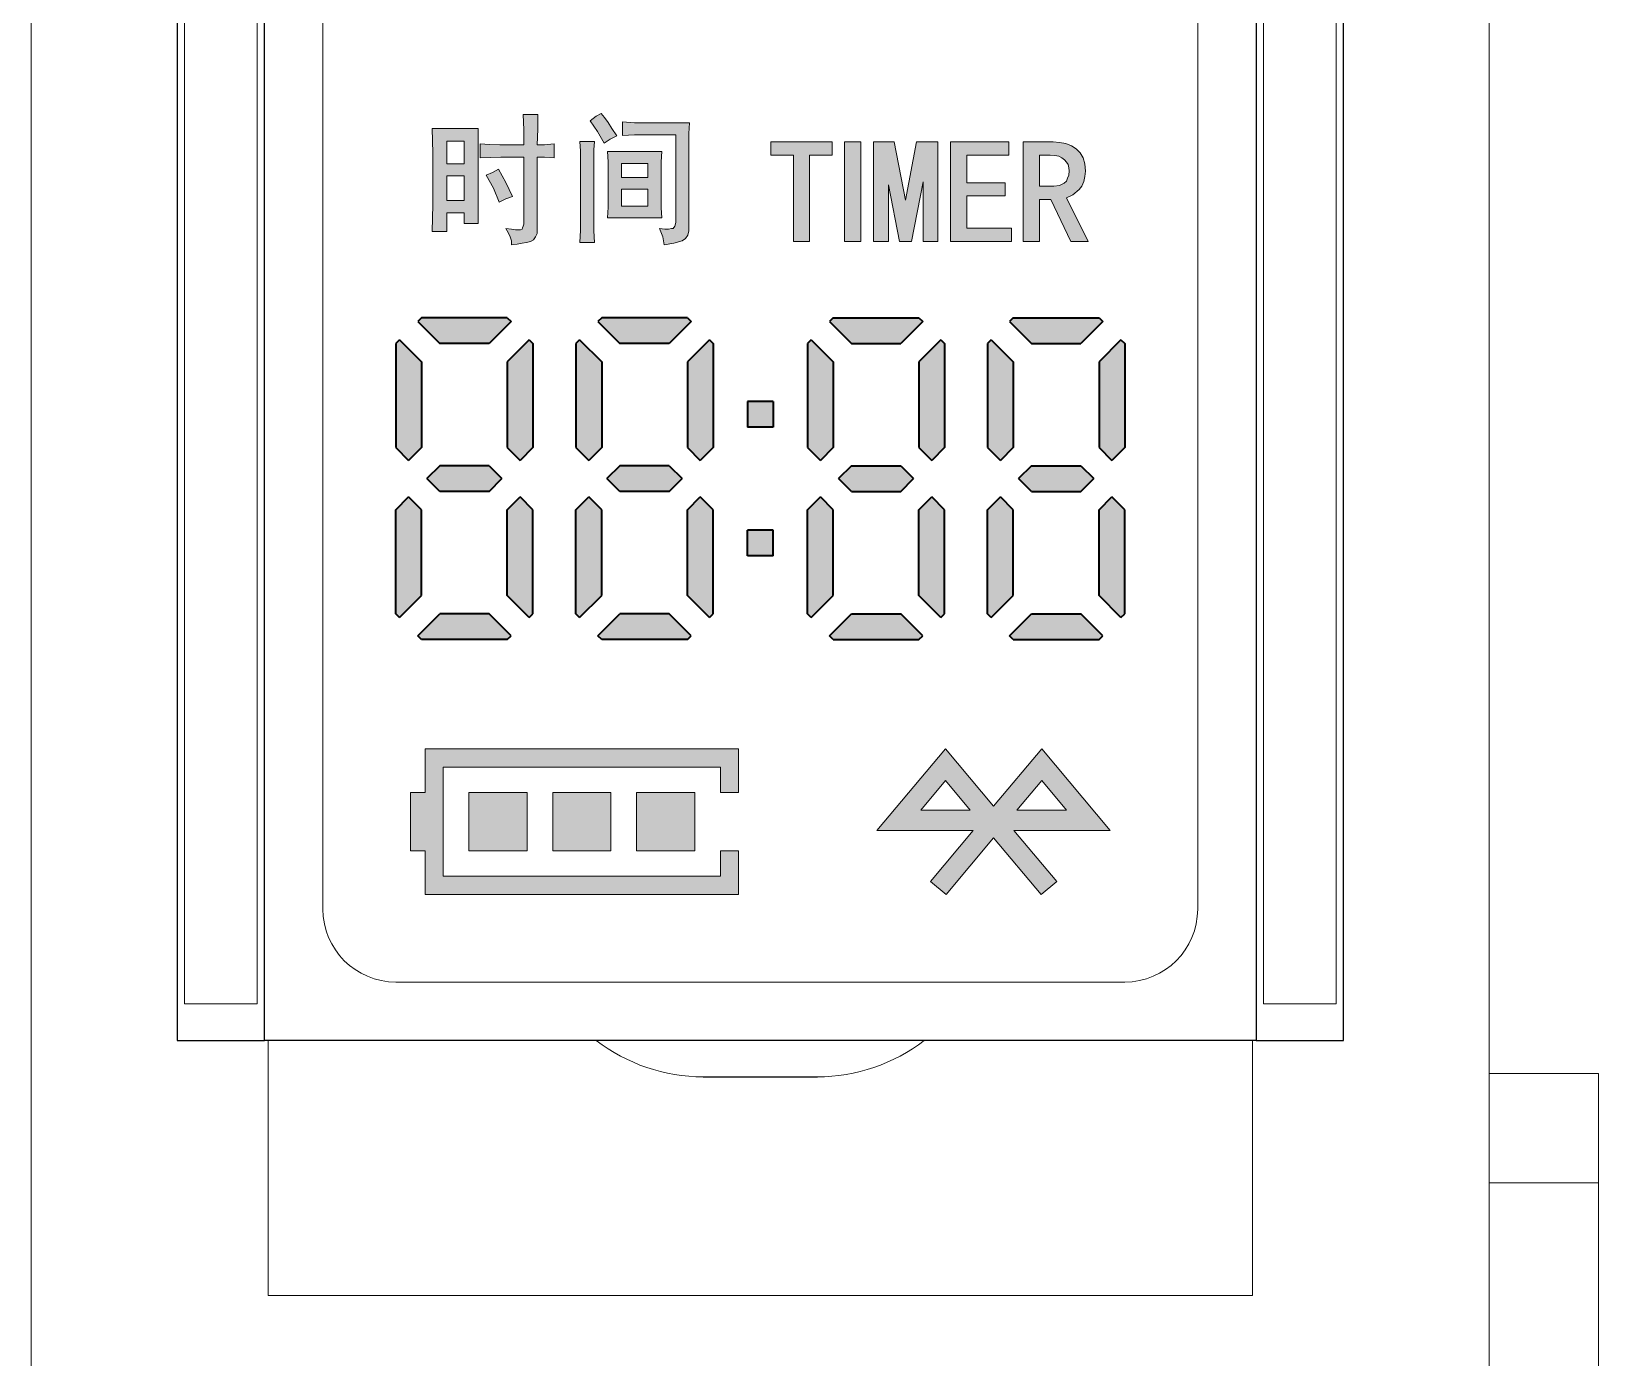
# Model space of a CAD drawing. Header units: millimetres. Extents: x -13 to 383, y -156 to 81.
# Drawn here: x 55.15 to 76.65, y -126.4 to -108.21 of the extents above; entities that cross this region are included whole.
import ezdxf

# ---------------------------------------------------------------- set-up
doc = ezdxf.new("R2010")
doc.units = ezdxf.units.MM
doc.header["$LTSCALE"] = 0.5
doc.layers.get('0').update_dxf_attribs({"lineweight": 18})
doc.layers.add('粗实线层', color=7, linetype='Continuous', lineweight=35)

# ---------------------------------------------------------------- blocks, each defined once
blk = doc.blocks.new('*X31')
at = {"linetype": 'Continuous', "ltscale": 0.5}
blk.add_hatch(color=8, dxfattribs=at).paths.add_polyline_path([(3.402, -24.601), (3.402, -24.143), (3.402, -24.002), (7.702, -24.002), (7.702, -24.601), (7.452, -24.601), (7.452, -24.252), (3.652, -24.252), (3.652, -25.425), (3.652, -25.75), (7.452, -25.75), (7.452, -25.401), (7.702, -25.401), (7.702, -26), (3.402, -26), (3.402, -25.401), (3.202, -25.401), (3.202, -24.601)], flags=0)
h = blk.add_hatch(color=8, dxfattribs=at)
h.paths.add_polyline_path([(10.54, -24.436), (10.54, -24.375), (10.54, -24.001), (11.2, -24.788), (11.86, -24.001), (11.86, -24.436), (11.521, -24.841), (11.86, -24.841), (11.86, -25.121), (11.48, -25.121), (11.86, -25.575), (11.86, -25.994), (11.852, -26.001), (11.2, -25.223), (10.548, -26.001), (10.54, -25.994), (10.54, -25.575), (10.92, -25.121), (10.54, -25.121), (10.54, -24.841), (10.879, -24.841)], flags=0)
h.paths.add_polyline_path([(12.2, -24.841), (12.181, -24.819), (11.86, -24.436), (11.86, -24.001), (12.8, -25.121), (11.86, -25.121), (11.86, -24.841)], flags=0)
h.paths.add_polyline_path([(9.6, -25.121), (9.744, -24.949), (10.54, -24.001), (10.54, -24.436), (10.2, -24.841), (10.54, -24.841), (10.54, -25.121)], flags=0)
h.paths.add_polyline_path([(10.333, -25.821), (10.344, -25.808), (10.54, -25.575), (10.54, -25.994)], flags=0)
h.paths.add_polyline_path([(11.86, -25.994), (11.86, -25.822), (11.86, -25.575), (12.067, -25.821)], flags=0)
h = blk.add_hatch(color=8, dxfattribs=at)
h.paths.add_polyline_path([(6.302, -25.401), (6.302, -24.892), (6.302, -24.601), (7.102, -24.601), (7.102, -25.401)], flags=0)
h.paths.add_polyline_path([(5.152, -25.401), (5.152, -25.044), (5.152, -24.601), (5.952, -24.601), (5.952, -25.401)], flags=0)
h.paths.add_polyline_path([(4.002, -25.401), (4.002, -25.066), (4.002, -24.601), (4.802, -24.601), (4.802, -25.401)], flags=0)
at = {"layer": '粗实线层', "linetype": 'Continuous'}
h = blk.add_hatch(color=8, dxfattribs=at)
h.paths.add_polyline_path([(4.756, -15.719), (4.756, -15.564), (4.756, -15.512), (4.748, -15.304), (4.948, -15.304), (4.948, -15.504), (4.941, -15.719), (5.041, -15.719), (5.172, -15.704), (5.172, -15.897), (5.041, -15.889), (4.941, -15.889), (4.941, -16.882), (4.941, -16.936), (4.918, -16.982), (4.887, -17.021), (4.848, -17.044), (4.794, -17.059), (4.733, -17.067), (4.663, -17.082), (4.586, -17.09), (4.586, -17.036), (4.571, -16.982), (4.548, -16.928), (4.509, -16.867), (4.586, -16.874), (4.64, -16.882), (4.687, -16.882), (4.71, -16.882), (4.733, -16.874), (4.74, -16.859), (4.748, -16.836), (4.756, -16.805), (4.756, -15.889), (4.44, -15.889), (4.155, -15.897), (4.155, -15.704), (4.286, -15.712), (4.425, -15.719), (4.586, -15.719)], flags=0)
h.paths.add_polyline_path([(4.34, -16.312), (4.315, -16.268), (4.24, -16.135), (4.325, -16.097), (4.409, -16.051), (4.509, -16.235), (4.602, -16.428), (4.509, -16.459), (4.417, -16.505)], flags=0)
h.paths.add_polyline_path([(3.94, -15.981), (3.94, -15.709), (3.94, -15.666), (3.804, -15.666), (3.804, -15.496), (4.132, -15.496), (4.132, -15.642), (4.132, -15.804), (4.132, -15.974), (4.132, -16.166), (4.132, -16.359), (4.132, -16.52), (4.132, -16.667), (4.132, -16.797), (3.94, -16.797), (3.94, -16.651), (3.804, -16.651), (3.804, -16.482), (3.94, -16.482), (3.94, -16.143), (3.804, -16.143), (3.804, -15.981)], flags=0)
h.paths.add_polyline_path([(3.509, -15.835), (3.504, -15.653), (3.501, -15.496), (3.804, -15.496), (3.804, -15.666), (3.701, -15.666), (3.701, -15.981), (3.804, -15.981), (3.804, -16.143), (3.701, -16.143), (3.701, -16.482), (3.804, -16.482), (3.804, -16.651), (3.701, -16.651), (3.701, -16.905), (3.501, -16.905), (3.509, -16.536), (3.509, -16.181)], flags=0)
h = blk.add_hatch(color=8, dxfattribs=at)
h.paths.add_polyline_path([(6.291, -15.974), (6.291, -15.944), (6.291, -15.812), (6.65, -15.812), (6.642, -15.95), (6.642, -16.074), (6.642, -16.466), (6.642, -16.582), (6.65, -16.72), (6.291, -16.72), (6.291, -16.559), (6.458, -16.559), (6.458, -16.328), (6.291, -16.328), (6.291, -16.166), (6.458, -16.166), (6.458, -15.974)], flags=0)
h.paths.add_polyline_path([(5.911, -16.074), (5.911, -15.95), (5.903, -15.812), (6.291, -15.812), (6.291, -15.974), (6.096, -15.974), (6.096, -16.166), (6.291, -16.166), (6.291, -16.328), (6.096, -16.328), (6.096, -16.559), (6.291, -16.559), (6.291, -16.72), (5.903, -16.72), (5.911, -16.574), (5.911, -16.459)], flags=0)
h.paths.add_polyline_path([(5.857, -15.696), (5.773, -15.55), (5.765, -15.535), (5.664, -15.388), (5.749, -15.327), (5.818, -15.288), (5.865, -15.342), (5.911, -15.411), (5.965, -15.496), (6.034, -15.596), (5.942, -15.642)], flags=0)
h.paths.add_polyline_path([(6.111, -15.589), (6.111, -15.508), (6.111, -15.404), (6.273, -15.419), (6.291, -15.419), (6.291, -15.581), (6.273, -15.581)], flags=0)
h.paths.add_polyline_path([(6.291, -15.581), (6.291, -15.515), (6.291, -15.419), (6.434, -15.419), (7.027, -15.419), (7.02, -15.565), (7.02, -15.719), (7.02, -16.821), (7.02, -16.898), (7.004, -16.959), (6.973, -17.005), (6.927, -17.036), (6.812, -17.067), (6.681, -17.09), (6.665, -16.982), (6.619, -16.867), (6.689, -16.874), (6.742, -16.874), (6.781, -16.867), (6.804, -16.867), (6.827, -16.836), (6.843, -16.782), (6.843, -15.581), (6.442, -15.581)], flags=0)
h.paths.add_polyline_path([(5.534, -16.728), (5.534, -15.964), (5.534, -15.95), (5.534, -15.804), (5.526, -15.673), (5.726, -15.673), (5.718, -15.789), (5.718, -15.904), (5.718, -16.736), (5.718, -16.898), (5.726, -17.059), (5.526, -17.059), (5.534, -16.89)], flags=0)
h = blk.add_hatch(color=8, dxfattribs=at)
h.paths.add_polyline_path([(12.231, -16.136), (12.238, -16.078), (12.238, -16.073), (12.231, -16.033), (12.223, -15.986), (12.199, -15.954), (12.175, -15.922), (12.136, -15.899), (12.096, -15.875), (12.041, -15.867), (12.017, -15.864), (12.017, -15.678), (12.104, -15.685), (12.191, -15.701), (12.27, -15.733), (12.333, -15.772), (12.389, -15.828), (12.428, -15.899), (12.452, -15.978), (12.46, -16.08), (12.452, -16.152), (12.436, -16.223), (12.412, -16.286), (12.373, -16.333), (12.286, -16.404), (12.199, -16.444), (12.499, -17.044), (12.262, -17.044), (12.017, -16.534), (12.017, -16.286), (12.025, -16.286), (12.104, -16.278), (12.167, -16.246), (12.199, -16.215), (12.215, -16.175)], flags=0)
h.paths.add_polyline_path([(11.606, -17.044), (11.606, -16.368), (11.606, -15.678), (12.017, -15.678), (12.017, -15.864), (11.978, -15.859), (11.828, -15.859), (11.828, -16.286), (12.017, -16.286), (12.017, -16.534), (11.986, -16.468), (11.828, -16.468), (11.828, -17.044)], flags=0)
h.paths.add_polyline_path([(10.611, -17.044), (10.611, -16.358), (10.611, -15.678), (11.409, -15.678), (11.409, -15.859), (10.832, -15.859), (10.832, -16.239), (11.361, -16.239), (11.361, -16.42), (10.832, -16.42), (10.832, -16.863), (11.448, -16.863), (11.448, -17.044)], flags=0)
h.paths.add_polyline_path([(10.232, -17.044), (10.232, -16.286), (10.232, -16.227), (10.22, -16.286), (10.074, -17.044), (9.908, -17.044), (9.761, -16.286), (9.757, -16.268), (9.761, -16.286), (9.757, -17.044), (9.552, -17.044), (9.552, -16.286), (9.552, -15.678), (9.837, -15.678), (9.954, -16.286), (9.991, -16.477), (10.028, -16.286), (10.145, -15.678), (10.437, -15.678), (10.437, -17.044)], flags=0)
h.paths.add_polyline_path([(9.157, -17.044), (9.157, -16.254), (9.157, -15.678), (9.379, -15.678), (9.379, -17.044)], flags=0)
h.paths.add_polyline_path([(8.455, -17.044), (8.455, -16.223), (8.455, -15.859), (8.146, -15.859), (8.146, -15.678), (8.984, -15.678), (8.984, -15.859), (8.676, -15.859), (8.676, -17.044)], flags=0)
h = blk.add_hatch(color=8, dxfattribs=at)
h.paths.add_polyline_path([(3.603, -18.443), (3.337, -18.178), (3.301, -18.142), (3.353, -18.09), (4.529, -18.09), (4.581, -18.142), (4.28, -18.443)], flags=0)
h.paths.add_polyline_path([(4.529, -19.87), (4.529, -18.901), (4.529, -18.693), (4.831, -18.391), (4.882, -18.443), (4.882, -19.87), (4.706, -20.046)], flags=0)
h.paths.add_polyline_path([(3.603, -20.472), (3.513, -20.383), (3.426, -20.296), (3.603, -20.119), (4.28, -20.119), (4.456, -20.296), (4.28, -20.472)], flags=0)
h.paths.add_polyline_path([(3, -19.87), (3, -19.298), (3, -18.443), (3.052, -18.391), (3.353, -18.693), (3.353, -19.87), (3.176, -20.046)], flags=0)
h.paths.add_polyline_path([(3, -22.149), (3, -21.134), (3, -20.722), (3.176, -20.545), (3.353, -20.722), (3.353, -21.899), (3.052, -22.201)], flags=0)
h.paths.add_polyline_path([(3.301, -22.45), (3.475, -22.276), (3.603, -22.149), (4.28, -22.149), (4.581, -22.45), (4.529, -22.502), (3.353, -22.502)], flags=0)
h.paths.add_polyline_path([(4.529, -21.899), (4.529, -21.638), (4.529, -20.722), (4.706, -20.545), (4.882, -20.722), (4.882, -22.149), (4.831, -22.201)], flags=0)
h = blk.add_hatch(color=8, dxfattribs=at)
h.paths.add_polyline_path([(6.073, -18.443), (5.808, -18.178), (5.772, -18.142), (5.824, -18.09), (7, -18.09), (7.052, -18.142), (6.75, -18.443)], flags=0)
h.paths.add_polyline_path([(7, -19.87), (7, -18.901), (7, -18.693), (7.301, -18.391), (7.353, -18.443), (7.353, -19.87), (7.176, -20.046)], flags=0)
h.paths.add_polyline_path([(6.073, -20.472), (5.984, -20.383), (5.897, -20.296), (6.073, -20.119), (6.75, -20.119), (6.927, -20.296), (6.75, -20.472)], flags=0)
h.paths.add_polyline_path([(5.471, -19.87), (5.471, -19.298), (5.471, -18.443), (5.522, -18.391), (5.824, -18.693), (5.824, -19.87), (5.647, -20.046)], flags=0)
h.paths.add_polyline_path([(5.471, -22.149), (5.471, -21.134), (5.471, -20.722), (5.647, -20.545), (5.824, -20.722), (5.824, -21.899), (5.522, -22.201)], flags=0)
h.paths.add_polyline_path([(5.772, -22.45), (5.946, -22.276), (6.073, -22.149), (6.75, -22.149), (7.052, -22.45), (7, -22.502), (5.824, -22.502)], flags=0)
h.paths.add_polyline_path([(7, -21.899), (7, -21.638), (7, -20.722), (7.176, -20.545), (7.353, -20.722), (7.353, -22.149), (7.301, -22.201)], flags=0)
h = blk.add_hatch(color=8, dxfattribs=at)
h.paths.add_polyline_path([(9.927, -18.443), (10.192, -18.178), (10.228, -18.142), (10.176, -18.09), (9, -18.09), (8.948, -18.142), (9.25, -18.443)], flags=0)
h.paths.add_polyline_path([(9, -19.87), (9, -18.901), (9, -18.693), (8.699, -18.391), (8.647, -18.443), (8.647, -19.87), (8.824, -20.046)], flags=0)
h.paths.add_polyline_path([(9.927, -20.472), (10.016, -20.383), (10.103, -20.296), (9.927, -20.119), (9.25, -20.119), (9.073, -20.296), (9.25, -20.472)], flags=0)
h.paths.add_polyline_path([(10.529, -19.87), (10.529, -19.298), (10.529, -18.443), (10.478, -18.391), (10.176, -18.693), (10.176, -19.87), (10.353, -20.046)], flags=0)
h.paths.add_polyline_path([(10.529, -22.149), (10.529, -21.134), (10.529, -20.722), (10.353, -20.545), (10.176, -20.722), (10.176, -21.899), (10.478, -22.201)], flags=0)
h.paths.add_polyline_path([(10.228, -22.45), (10.054, -22.276), (9.927, -22.149), (9.25, -22.149), (8.948, -22.45), (9, -22.502), (10.176, -22.502)], flags=0)
h.paths.add_polyline_path([(9, -21.899), (9, -21.638), (9, -20.722), (8.824, -20.545), (8.647, -20.722), (8.647, -22.149), (8.699, -22.201)], flags=0)
h = blk.add_hatch(color=8, dxfattribs=at)
h.paths.add_polyline_path([(12.397, -18.443), (12.663, -18.178), (12.699, -18.142), (12.647, -18.09), (11.471, -18.09), (11.419, -18.142), (11.72, -18.443)], flags=0)
h.paths.add_polyline_path([(11.471, -19.87), (11.471, -18.901), (11.471, -18.693), (11.169, -18.391), (11.118, -18.443), (11.118, -19.87), (11.294, -20.046)], flags=0)
h.paths.add_polyline_path([(12.397, -20.472), (12.487, -20.383), (12.574, -20.296), (12.397, -20.119), (11.72, -20.119), (11.544, -20.296), (11.72, -20.472)], flags=0)
h.paths.add_polyline_path([(13, -19.87), (13, -19.298), (13, -18.443), (12.948, -18.391), (12.647, -18.693), (12.647, -19.87), (12.824, -20.046)], flags=0)
h.paths.add_polyline_path([(13, -22.149), (13, -21.134), (13, -20.722), (12.824, -20.545), (12.647, -20.722), (12.647, -21.899), (12.948, -22.201)], flags=0)
h.paths.add_polyline_path([(12.699, -22.45), (12.525, -22.276), (12.397, -22.149), (11.72, -22.149), (11.419, -22.45), (11.471, -22.502), (12.647, -22.502)], flags=0)
h.paths.add_polyline_path([(11.471, -21.899), (11.471, -21.638), (11.471, -20.722), (11.294, -20.545), (11.118, -20.722), (11.118, -22.149), (11.169, -22.201)], flags=0)
for points in [[(7.824, -19.59), (7.824, -19.327), (7.824, -19.237), (8.176, -19.237), (8.176, -19.59)], [(7.824, -21.355), (7.824, -21.077), (7.824, -21.002), (8.176, -21.002), (8.176, -21.355)]]:
    blk.add_hatch(color=8, dxfattribs=at).paths.add_polyline_path(points, flags=0)
at = {"color": 4, "linetype": 'Continuous', "lineweight": 25}
for p, q in [((0, 0), (0, -28)), ((1.2, -28), (1.2, 0)), ((14.8, 0), (14.8, -28)), ((16, -28), (16, 0)), ((0, -28), (1.2, -28)), ((14.8, -28), (1.2, -28)), ((14.8, -28), (16, -28)), ((7.217, -28.5), (8.783, -28.5))]:
    blk.add_line(p, q, dxfattribs=at)
at = {"color": 4, "ltscale": 0.5}
for p, q in [((0, -28), (0, 0)), ((1.2, -28), (1.2, 0)), ((14.8, -28), (14.8, 0)), ((16, 0), (16, -28)), ((16, -28), (0, -28)), ((7.217, -28.5), (8.783, -28.5))]:
    blk.add_line(p, q, dxfattribs=at)
at = {"color": 8, "ltscale": 0.5}
for p, q in [((2, -26.2), (2, -1.8)), ((14, -26.2), (14, -1.8)), ((13, -27.2), (3, -27.2))]:
    blk.add_line(p, q, dxfattribs=at)
at = {"color": 8, "linetype": 'Continuous', "ltscale": 0.5}
for p, q in [((3.402, -24.601), (3.402, -24.002)), ((7.702, -24.601), (7.702, -24.002)), ((10.54, -24.001), (9.6, -25.121)), ((10.54, -24.001), (11.2, -24.788)), ((11.86, -24.001), (11.2, -24.788)), ((11.86, -24.001), (12.8, -25.121)), ((3.652, -25.425), (3.652, -24.252)), ((3.652, -24.252), (7.452, -24.252)), ((7.452, -24.601), (7.452, -24.252)), ((10.54, -24.436), (10.2, -24.841)), ((10.54, -24.436), (10.879, -24.841)), ((11.86, -24.436), (11.521, -24.841)), ((11.86, -24.436), (12.2, -24.841)), ((3.202, -24.601), (3.402, -24.601)), ((4.002, -25.401), (4.002, -24.601)), ((4.002, -24.601), (4.802, -24.601)), ((4.802, -25.401), (4.802, -24.601)), ((5.152, -25.401), (5.152, -24.601)), ((5.152, -24.601), (5.952, -24.601)), ((5.952, -25.401), (5.952, -24.601)), ((6.302, -25.401), (6.302, -24.601)), ((6.302, -24.601), (7.102, -24.601)), ((7.102, -25.401), (7.102, -24.601)), ((7.452, -24.601), (7.702, -24.601)), ((10.2, -24.841), (10.879, -24.841)), ((12.2, -24.841), (11.521, -24.841)), ((9.6, -25.121), (10.92, -25.121)), ((10.92, -25.121), (10.333, -25.821)), ((11.48, -25.121), (12.067, -25.821)), ((12.8, -25.121), (11.48, -25.121)), ((11.2, -25.223), (10.548, -26.001)), ((11.2, -25.223), (11.852, -26.001)), ((3.202, -25.401), (3.402, -25.401)), ((3.402, -25.401), (3.402, -26)), ((3.652, -25.425), (3.652, -25.75)), ((4.002, -25.401), (4.802, -25.401)), ((5.152, -25.401), (5.952, -25.401)), ((6.302, -25.401), (7.102, -25.401)), ((7.452, -25.401), (7.702, -25.401)), ((7.452, -25.401), (7.452, -25.75)), ((7.702, -25.401), (7.702, -26)), ((3.652, -25.75), (7.452, -25.75)), ((10.548, -26.001), (10.333, -25.821)), ((11.852, -26.001), (12.067, -25.821))]:
    blk.add_line(p, q, dxfattribs=at)
at = {"color": 8}
for p, q in [((3.402, -24.002), (7.702, -24.002)), ((3.202, -25.401), (3.202, -24.601)), ((3.402, -26), (7.702, -26))]:
    blk.add_line(p, q, dxfattribs=at)
at = {"color": 8, "lineweight": 0}
for points in [[(4.155, -15.704), (4.286, -15.712), (4.425, -15.719), (4.586, -15.719), (4.756, -15.719), (4.756, -15.512), (4.748, -15.304), (4.948, -15.304), (4.948, -15.504), (4.941, -15.719), (5.041, -15.719), (5.172, -15.704), (5.172, -15.897), (5.041, -15.889), (4.941, -15.889), (4.941, -16.882), (4.941, -16.936), (4.918, -16.982), (4.887, -17.021), (4.848, -17.044), (4.794, -17.059), (4.733, -17.067), (4.663, -17.082), (4.586, -17.09), (4.586, -17.036), (4.571, -16.982), (4.548, -16.928), (4.509, -16.867), (4.586, -16.874), (4.64, -16.882), (4.687, -16.882), (4.71, -16.882), (4.733, -16.874), (4.74, -16.859), (4.748, -16.836), (4.756, -16.805), (4.756, -15.889), (4.44, -15.889), (4.155, -15.897), (4.155, -15.704)], [(5.664, -15.388), (5.749, -15.327), (5.818, -15.288), (5.865, -15.342), (5.911, -15.411), (5.965, -15.496), (6.034, -15.596), (5.942, -15.642), (5.857, -15.696), (5.765, -15.535), (5.664, -15.388)], [(6.111, -15.404), (6.273, -15.419), (6.434, -15.419), (7.027, -15.419), (7.02, -15.565), (7.02, -15.719), (7.02, -16.821), (7.02, -16.898), (7.004, -16.959), (6.973, -17.005), (6.927, -17.036), (6.812, -17.067), (6.681, -17.09), (6.665, -16.982), (6.619, -16.867), (6.689, -16.874), (6.742, -16.874), (6.781, -16.867), (6.804, -16.867), (6.827, -16.836), (6.843, -16.782), (6.843, -15.581), (6.442, -15.581), (6.273, -15.581), (6.111, -15.589), (6.111, -15.404)], [(3.501, -15.496), (4.132, -15.496), (4.132, -15.642), (4.132, -15.804), (4.132, -15.974), (4.132, -16.166), (4.132, -16.359), (4.132, -16.52), (4.132, -16.667), (4.132, -16.797), (3.94, -16.797), (3.94, -16.651), (3.701, -16.651), (3.701, -16.905), (3.501, -16.905), (3.509, -16.536), (3.509, -16.181), (3.509, -15.835), (3.501, -15.496)], [(3.701, -15.666), (3.701, -15.981), (3.94, -15.981), (3.94, -15.666), (3.701, -15.666)], [(5.718, -16.736), (5.718, -16.898), (5.726, -17.059), (5.526, -17.059), (5.534, -16.89), (5.534, -16.728), (5.534, -15.95), (5.534, -15.804), (5.526, -15.673), (5.726, -15.673), (5.718, -15.789), (5.718, -15.904), (5.718, -16.736)], [(8.984, -15.859), (8.676, -15.859), (8.676, -17.044), (8.455, -17.044), (8.455, -15.859), (8.146, -15.859), (8.146, -15.678), (8.984, -15.678), (8.984, -15.859)], [(12.499, -17.044), (12.262, -17.044), (11.986, -16.468), (11.828, -16.468), (11.828, -17.044), (11.606, -17.044), (11.606, -15.678), (12.017, -15.678), (12.104, -15.685), (12.191, -15.701), (12.27, -15.733), (12.333, -15.772), (12.389, -15.828), (12.428, -15.899), (12.452, -15.978), (12.46, -16.08), (12.452, -16.152), (12.436, -16.223), (12.412, -16.286), (12.373, -16.333), (12.286, -16.404), (12.199, -16.444), (12.499, -17.044)], [(5.903, -15.812), (6.65, -15.812), (6.642, -15.95), (6.642, -16.074), (6.642, -16.466), (6.642, -16.582), (6.65, -16.72), (5.903, -16.72), (5.911, -16.574), (5.911, -16.459), (5.911, -16.074), (5.911, -15.95), (5.903, -15.812)], [(12.238, -16.073), (12.231, -16.033), (12.223, -15.986), (12.199, -15.954), (12.175, -15.922), (12.136, -15.899), (12.096, -15.875), (12.041, -15.867), (11.978, -15.859), (11.828, -15.859), (11.828, -16.286), (12.025, -16.286), (12.104, -16.278), (12.167, -16.246), (12.199, -16.215), (12.215, -16.175), (12.231, -16.136), (12.238, -16.073)], [(4.24, -16.135), (4.325, -16.097), (4.409, -16.051), (4.509, -16.235), (4.602, -16.428), (4.509, -16.459), (4.417, -16.505), (4.34, -16.312), (4.24, -16.135)], [(6.096, -15.974), (6.096, -16.166), (6.458, -16.166), (6.458, -15.974), (6.096, -15.974)], [(3.701, -16.143), (3.701, -16.482), (3.94, -16.482), (3.94, -16.143), (3.701, -16.143)], [(6.096, -16.328), (6.096, -16.559), (6.458, -16.559), (6.458, -16.328), (6.096, -16.328)]]:
    blk.add_lwpolyline(points, dxfattribs=at)
for points in [[(9.157, -15.678), (9.379, -15.678), (9.379, -17.044), (9.157, -17.044)], [(10.232, -16.227), (10.074, -17.044), (9.908, -17.044), (9.757, -16.268), (9.757, -17.044), (9.552, -17.044), (9.552, -15.678), (9.837, -15.678), (9.991, -16.477), (10.145, -15.678), (10.437, -15.678), (10.437, -17.044), (10.232, -17.044)], [(10.611, -15.678), (11.409, -15.678), (11.409, -15.859), (10.832, -15.859), (10.832, -16.239), (11.361, -16.239), (11.361, -16.42), (10.832, -16.42), (10.832, -16.863), (11.448, -16.863), (11.448, -17.044), (10.611, -17.044)]]:
    blk.add_lwpolyline(points, close=True, dxfattribs=at)
at = {"color": 8, "linetype": 'Continuous', "ltscale": 0.5}
for centre, start, end in [((3, -26.2), 180, 270), ((13, -26.2), 270, 0)]:
    blk.add_arc(centre, 1, start, end, dxfattribs=at)
at = {"color": 4, "ltscale": 0.5}
for centre, start, end in [((7.217, -26.098), 232.3578, 269.9998), ((8.783, -26.098), 270.0002, 307.6422)]:
    blk.add_arc(centre, 2.402, start, end, dxfattribs=at)
at = {"layer": '粗实线层', "color": 8, "linetype": 'Continuous'}
for p, q in [((3.353, -18.09), (3.301, -18.142)), ((3.301, -18.142), (3.603, -18.443)), ((4.529, -18.09), (3.353, -18.09)), ((4.581, -18.142), (4.28, -18.443)), ((4.529, -18.09), (4.581, -18.142)), ((5.824, -18.09), (5.772, -18.142)), ((5.772, -18.142), (6.073, -18.443)), ((7, -18.09), (5.824, -18.09)), ((7.052, -18.142), (6.75, -18.443)), ((7, -18.09), (7.052, -18.142)), ((9, -18.09), (8.948, -18.142)), ((8.948, -18.142), (9.25, -18.443)), ((9, -18.09), (10.176, -18.09)), ((10.228, -18.142), (9.927, -18.443)), ((10.176, -18.09), (10.228, -18.142)), ((11.471, -18.09), (11.419, -18.142)), ((11.419, -18.142), (11.72, -18.443)), ((11.471, -18.09), (12.647, -18.09)), ((12.699, -18.142), (12.397, -18.443)), ((12.647, -18.09), (12.699, -18.142)), ((3.052, -18.391), (3, -18.443)), ((3, -18.443), (3, -19.87)), ((3.052, -18.391), (3.353, -18.693)), ((4.28, -18.443), (3.603, -18.443)), ((4.831, -18.391), (4.529, -18.693)), ((4.831, -18.391), (4.882, -18.443)), ((4.882, -18.443), (4.882, -19.87)), ((5.522, -18.391), (5.471, -18.443)), ((5.471, -18.443), (5.471, -19.87)), ((5.522, -18.391), (5.824, -18.693)), ((6.75, -18.443), (6.073, -18.443)), ((7.301, -18.391), (7, -18.693)), ((7.301, -18.391), (7.353, -18.443)), ((7.353, -18.443), (7.353, -19.87)), ((8.699, -18.391), (8.647, -18.443)), ((8.647, -18.443), (8.647, -19.87)), ((8.699, -18.391), (9, -18.693)), ((9.25, -18.443), (9.927, -18.443)), ((10.478, -18.391), (10.176, -18.693)), ((10.478, -18.391), (10.529, -18.443)), ((10.529, -18.443), (10.529, -19.87)), ((11.169, -18.391), (11.118, -18.443)), ((11.118, -18.443), (11.118, -19.87)), ((11.169, -18.391), (11.471, -18.693)), ((11.72, -18.443), (12.397, -18.443)), ((12.948, -18.391), (12.647, -18.693)), ((12.948, -18.391), (13, -18.443)), ((13, -18.443), (13, -19.87)), ((3.353, -18.693), (3.353, -19.87)), ((4.529, -18.693), (4.529, -19.87)), ((5.824, -18.693), (5.824, -19.87)), ((7, -18.693), (7, -19.87)), ((9, -18.693), (9, -19.87)), ((10.176, -18.693), (10.176, -19.87)), ((11.471, -18.693), (11.471, -19.87)), ((12.647, -18.693), (12.647, -19.87)), ((7.824, -19.237), (7.824, -19.59)), ((8.176, -19.237), (7.824, -19.237)), ((8.176, -19.237), (8.176, -19.59)), ((8.176, -19.59), (7.824, -19.59)), ((3, -19.87), (3.176, -20.046)), ((3.353, -19.87), (3.176, -20.046)), ((4.529, -19.87), (4.706, -20.046)), ((4.882, -19.87), (4.706, -20.046)), ((5.471, -19.87), (5.647, -20.046)), ((5.824, -19.87), (5.647, -20.046)), ((7, -19.87), (7.176, -20.046)), ((7.353, -19.87), (7.176, -20.046)), ((8.647, -19.87), (8.824, -20.046)), ((9, -19.87), (8.824, -20.046)), ((10.176, -19.87), (10.353, -20.046)), ((10.529, -19.87), (10.353, -20.046)), ((11.118, -19.87), (11.294, -20.046)), ((11.471, -19.87), (11.294, -20.046)), ((12.647, -19.87), (12.824, -20.046)), ((13, -19.87), (12.824, -20.046)), ((3.603, -20.119), (3.426, -20.296)), ((4.28, -20.119), (3.603, -20.119)), ((4.28, -20.119), (4.456, -20.296)), ((6.073, -20.119), (5.897, -20.296)), ((6.75, -20.119), (6.073, -20.119)), ((6.75, -20.119), (6.927, -20.296)), ((9.25, -20.119), (9.073, -20.296)), ((9.25, -20.119), (9.927, -20.119)), ((9.927, -20.119), (10.103, -20.296)), ((11.72, -20.119), (11.544, -20.296)), ((11.72, -20.119), (12.397, -20.119)), ((12.397, -20.119), (12.574, -20.296)), ((3.603, -20.472), (3.426, -20.296)), ((4.28, -20.472), (4.456, -20.296)), ((6.073, -20.472), (5.897, -20.296)), ((6.75, -20.472), (6.927, -20.296)), ((9.25, -20.472), (9.073, -20.296)), ((9.927, -20.472), (10.103, -20.296)), ((11.72, -20.472), (11.544, -20.296)), ((12.397, -20.472), (12.574, -20.296)), ((3, -20.722), (3.176, -20.545)), ((3.353, -20.722), (3.176, -20.545)), ((4.28, -20.472), (3.603, -20.472)), ((4.529, -20.722), (4.706, -20.545)), ((4.882, -20.722), (4.706, -20.545)), ((5.471, -20.722), (5.647, -20.545)), ((5.824, -20.722), (5.647, -20.545)), ((6.75, -20.472), (6.073, -20.472)), ((7, -20.722), (7.176, -20.545)), ((7.353, -20.722), (7.176, -20.545)), ((8.647, -20.722), (8.824, -20.545)), ((9, -20.722), (8.824, -20.545)), ((9.25, -20.472), (9.927, -20.472)), ((10.176, -20.722), (10.353, -20.545)), ((10.529, -20.722), (10.353, -20.545)), ((11.118, -20.722), (11.294, -20.545)), ((11.471, -20.722), (11.294, -20.545)), ((11.72, -20.472), (12.397, -20.472)), ((12.647, -20.722), (12.824, -20.545)), ((13, -20.722), (12.824, -20.545)), ((3, -22.149), (3, -20.722)), ((3.353, -21.899), (3.353, -20.722)), ((4.529, -21.899), (4.529, -20.722)), ((4.882, -22.149), (4.882, -20.722)), ((5.471, -22.149), (5.471, -20.722)), ((5.824, -21.899), (5.824, -20.722)), ((7, -21.899), (7, -20.722)), ((7.353, -22.149), (7.353, -20.722)), ((8.647, -22.149), (8.647, -20.722)), ((9, -21.899), (9, -20.722)), ((10.176, -21.899), (10.176, -20.722)), ((10.529, -22.149), (10.529, -20.722)), ((11.118, -22.149), (11.118, -20.722)), ((11.471, -21.899), (11.471, -20.722)), ((12.647, -21.899), (12.647, -20.722)), ((13, -22.149), (13, -20.722)), ((8.176, -21.002), (7.824, -21.002)), ((7.824, -21.355), (7.824, -21.002)), ((8.176, -21.355), (8.176, -21.002)), ((8.176, -21.355), (7.824, -21.355)), ((3.052, -22.201), (3.353, -21.899)), ((4.831, -22.201), (4.529, -21.899)), ((5.522, -22.201), (5.824, -21.899)), ((7.301, -22.201), (7, -21.899)), ((8.699, -22.201), (9, -21.899)), ((10.478, -22.201), (10.176, -21.899)), ((11.169, -22.201), (11.471, -21.899)), ((12.948, -22.201), (12.647, -21.899)), ((3.052, -22.201), (3, -22.149)), ((3.301, -22.45), (3.603, -22.149)), ((4.28, -22.149), (3.603, -22.149)), ((4.581, -22.45), (4.28, -22.149)), ((4.831, -22.201), (4.882, -22.149)), ((5.522, -22.201), (5.471, -22.149)), ((5.772, -22.45), (6.073, -22.149)), ((6.75, -22.149), (6.073, -22.149)), ((7.052, -22.45), (6.75, -22.149)), ((7.301, -22.201), (7.353, -22.149)), ((8.699, -22.201), (8.647, -22.149)), ((8.948, -22.45), (9.25, -22.149)), ((9.25, -22.149), (9.927, -22.149)), ((10.228, -22.45), (9.927, -22.149)), ((10.478, -22.201), (10.529, -22.149)), ((11.169, -22.201), (11.118, -22.149)), ((11.419, -22.45), (11.72, -22.149)), ((11.72, -22.149), (12.397, -22.149)), ((12.699, -22.45), (12.397, -22.149)), ((12.948, -22.201), (13, -22.149)), ((3.353, -22.502), (3.301, -22.45)), ((4.529, -22.502), (3.353, -22.502)), ((4.529, -22.502), (4.581, -22.45)), ((5.824, -22.502), (5.772, -22.45)), ((7, -22.502), (5.824, -22.502)), ((7, -22.502), (7.052, -22.45)), ((9, -22.502), (8.948, -22.45)), ((9, -22.502), (10.176, -22.502)), ((10.176, -22.502), (10.228, -22.45)), ((11.471, -22.502), (11.419, -22.45)), ((11.471, -22.502), (12.647, -22.502)), ((12.647, -22.502), (12.699, -22.45))]:
    blk.add_line(p, q, dxfattribs=at)

msp = doc.modelspace()

# ---------------------------------------------------------------- linework, layer by layer
at = {"color": 8, "linetype": 'Continuous', "ltscale": 0.5}
for p, q in [((57.253, -121.546), (57.253, -94.546)), ((58.253, -121.546), (58.253, -94.546)), ((72.054, -121.546), (72.054, -94.546)), ((73.054, -121.546), (73.054, -94.546)), ((57.253, -121.546), (58.253, -121.546)), ((73.054, -121.546), (72.054, -121.546)), ((76.653, -122.5), (75.153, -122.5)), ((76.653, -122.5), (76.653, -131.5)), ((76.653, -124), (75.153, -124))]:
    msp.add_line(p, q, dxfattribs=at)
at = {"color": 3, "linetype": 'Continuous'}
for p, q in [((55.153, -135), (55.153, -101.6)), ((75.153, -135), (75.153, -101.6))]:
    msp.add_line(p, q, dxfattribs=at)
at = {"color": 0, "linetype": 'Continuous'}
for p, q in [((58.403, -125.546), (58.403, -122.046)), ((71.903, -125.546), (71.903, -122.046)), ((58.403, -125.546), (71.903, -125.546))]:
    msp.add_line(p, q, dxfattribs=at)

# ---------------------------------------------------------------- block references
at = {"color": 8, "linetype": 'Continuous', "ltscale": 0.5}
msp.add_blockref('*X31', (57.153, -94.046), dxfattribs=at)

doc.saveas('drawing.dxf')
